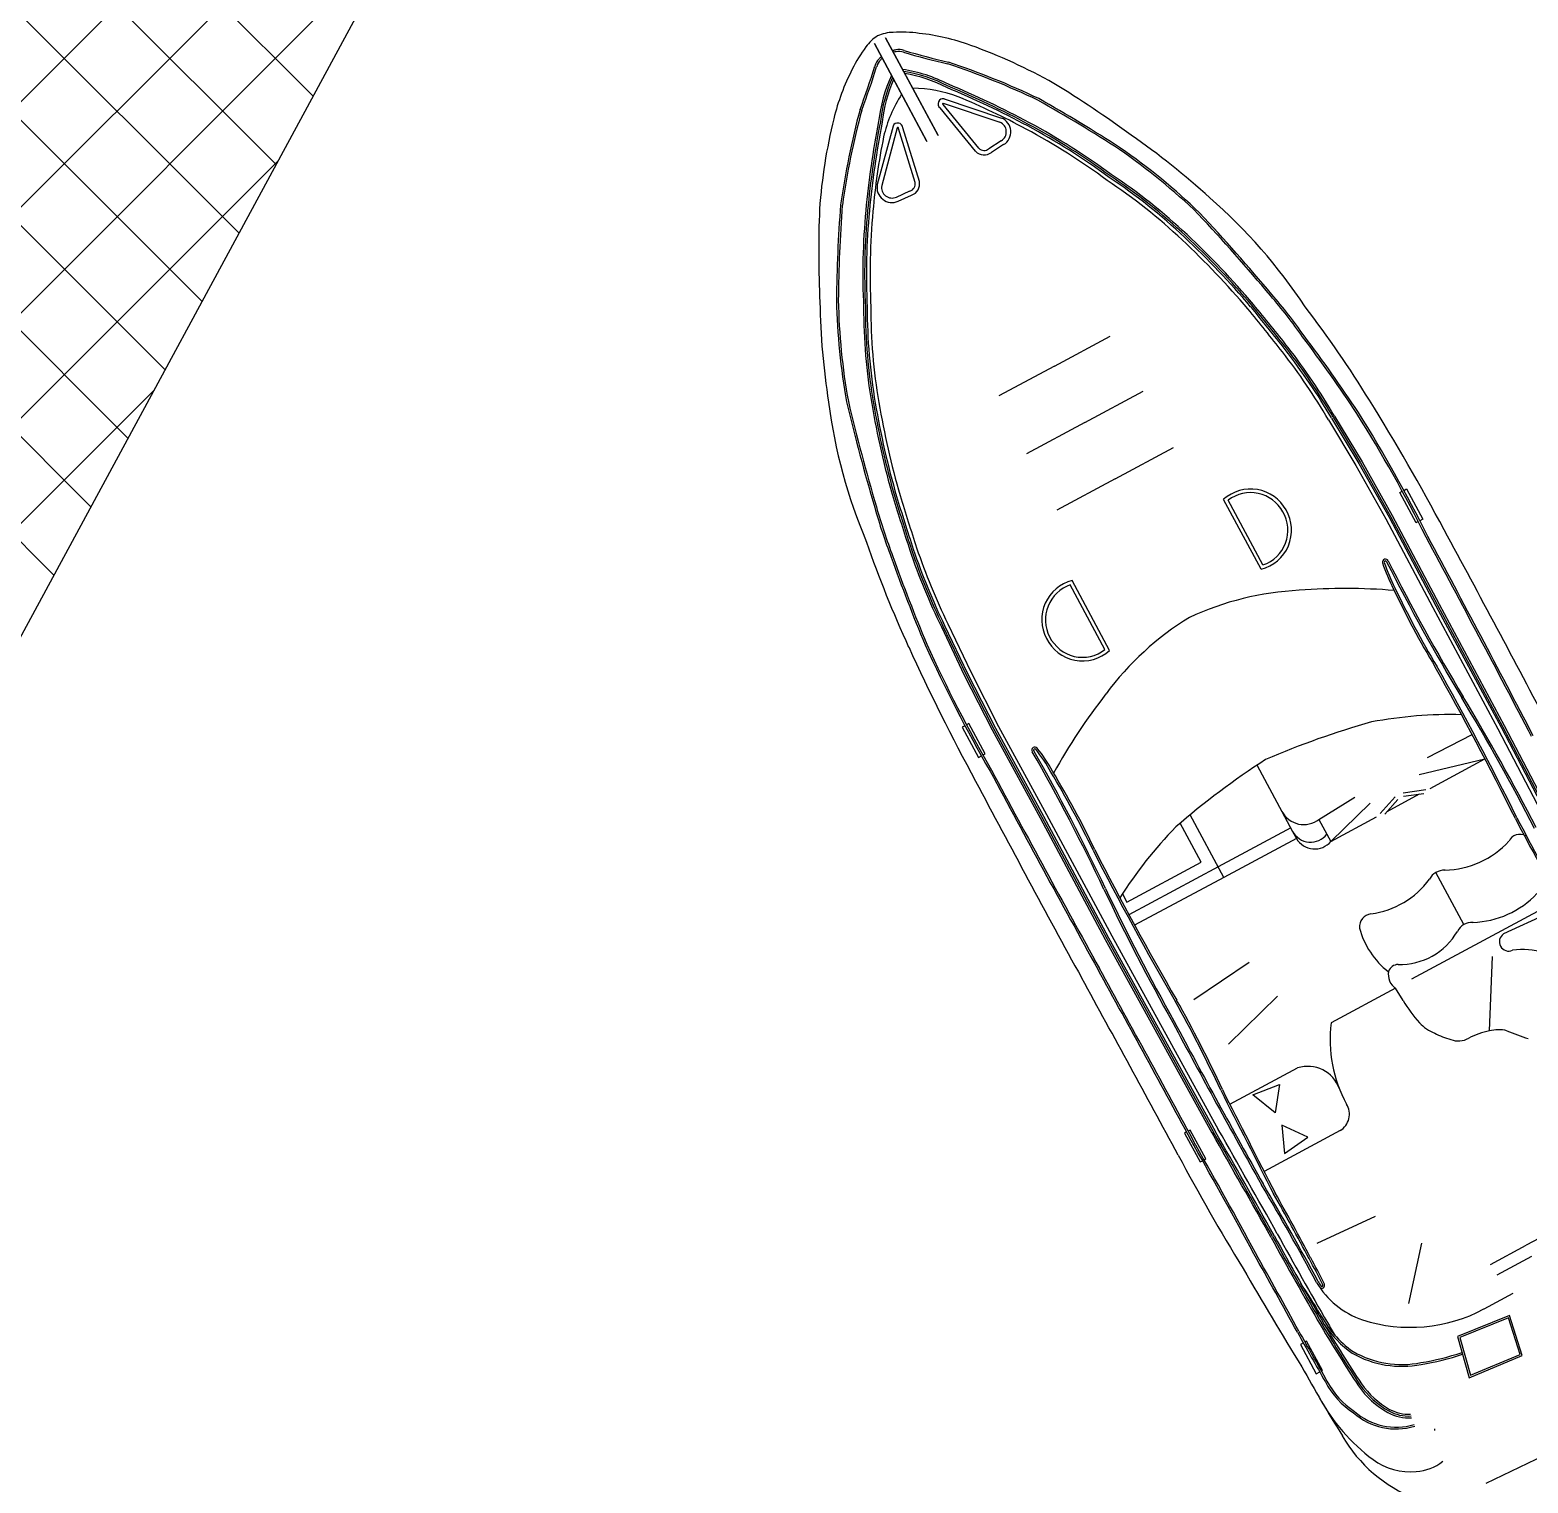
# Model space of a CAD drawing. Header units: metres. Extents: x 267365 to 277461, y 2088854 to 2108025.
# Drawn here: x 270966.5 to 271030.3, y 2092035.9 to 2092097.8 of the extents above; entities that cross this region are included whole.
import ezdxf

# ---------------------------------------------------------------- set-up
doc = ezdxf.new("R2010")
doc.units = ezdxf.units.M
doc.layers.add('HARBOUR', color=1, linetype='Continuous')

msp = doc.modelspace()

# ---------------------------------------------------------------- linework, layer by layer
at = {"color": 30}
for p, q in [((271002.968, 2092097.47), (271005.202, 2092093.304)), ((271005.184, 2092093.336), (271002.968, 2092097.47)), ((271002.968, 2092097.47), (271005.202, 2092093.304)), ((271005.184, 2092093.336), (271002.968, 2092097.47)), ((271004.711, 2092093.082), (271002.494, 2092097.216)), ((271002.494, 2092097.216), (271004.728, 2092093.05)), ((271004.711, 2092093.082), (271002.494, 2092097.216)), ((271002.494, 2092097.216), (271004.728, 2092093.05)), ((271005.454, 2092094.871), (271007.901, 2092094.049)), ((271005.454, 2092094.871), (271007.901, 2092094.049)), ((271006.798, 2092092.63), (271005.285, 2092094.477)), ((271006.798, 2092092.63), (271005.285, 2092094.477)), ((271006.94, 2092092.758), (271005.412, 2092094.626)), ((271006.94, 2092092.758), (271005.412, 2092094.626)), ((271005.414, 2092094.682), (271007.834, 2092093.87)), ((271005.414, 2092094.682), (271007.834, 2092093.87)), ((271003.283, 2092093.706), (271002.613, 2092091.214)), ((271003.283, 2092093.706), (271002.613, 2092091.214)), ((271003.462, 2092093.635), (271002.8, 2092091.171)), ((271003.462, 2092093.635), (271002.8, 2092091.171)), ((271004.22, 2092091.3), (271003.511, 2092093.606)), ((271004.22, 2092091.3), (271003.511, 2092093.606)), ((271004.406, 2092091.347), (271003.704, 2092093.629)), ((271004.406, 2092091.347), (271003.704, 2092093.629)), ((271007.891, 2092093.078), (271007.359, 2092092.741)), ((271007.891, 2092093.078), (271007.359, 2092092.741)), ((271007.993, 2092092.915), (271007.471, 2092092.584)), ((271007.993, 2092092.915), (271007.471, 2092092.584)), ((271003.427, 2092090.684), (271004.003, 2092090.941)), ((271003.427, 2092090.684), (271004.003, 2092090.941)), ((271003.507, 2092090.51), (271004.071, 2092090.762)), ((271003.507, 2092090.51), (271004.071, 2092090.762)), ((271010.161, 2092083.487), (271012.534, 2092084.759)), ((271010.161, 2092083.487), (271012.534, 2092084.759)), ((271010.161, 2092083.487), (271012.534, 2092084.759)), ((271010.161, 2092083.487), (271007.787, 2092082.214)), ((271010.161, 2092083.487), (271007.787, 2092082.214)), ((271010.161, 2092083.487), (271007.787, 2092082.214)), ((271011.449, 2092081.083), (271013.926, 2092082.411)), ((271011.449, 2092081.083), (271013.926, 2092082.411)), ((271011.449, 2092081.083), (271013.926, 2092082.411)), ((271022.017, 2092081.314), (271023.181, 2092079.369)), ((271022.017, 2092081.314), (271023.181, 2092079.369)), ((271022.083, 2092081.353), (271023.248, 2092079.408)), ((271022.083, 2092081.353), (271023.248, 2092079.408)), ((271011.449, 2092081.083), (271008.972, 2092079.755)), ((271011.449, 2092081.083), (271008.972, 2092079.755)), ((271011.449, 2092081.083), (271008.972, 2092079.755)), ((271021.819, 2092081.195), (271022.982, 2092079.254)), ((271021.819, 2092081.195), (271022.982, 2092079.254)), ((271021.951, 2092081.274), (271023.115, 2092079.331)), ((271021.951, 2092081.274), (271023.115, 2092079.331)), ((271012.738, 2092078.68), (271015.222, 2092080.012)), ((271012.738, 2092078.68), (271015.222, 2092080.012)), ((271012.738, 2092078.68), (271015.222, 2092080.012)), ((271023.248, 2092079.408), (271024.535, 2092077.123)), ((271023.248, 2092079.408), (271024.535, 2092077.123)), ((271022.982, 2092079.254), (271024.265, 2092076.976)), ((271022.982, 2092079.254), (271024.265, 2092076.976)), ((271023.115, 2092079.331), (271024.4, 2092077.049)), ((271023.115, 2092079.331), (271024.4, 2092077.049)), ((271023.181, 2092079.369), (271024.467, 2092077.086)), ((271023.181, 2092079.369), (271024.467, 2092077.086)), ((271012.738, 2092078.68), (271010.254, 2092077.348)), ((271012.738, 2092078.68), (271010.254, 2092077.348)), ((271012.738, 2092078.68), (271010.254, 2092077.348)), ((271024.863, 2092078.103), (271024.962, 2092078.155)), ((271024.863, 2092078.103), (271024.962, 2092078.155)), ((271025.029, 2092078.192), (271025.147, 2092078.254)), ((271025.029, 2092078.192), (271025.147, 2092078.254)), ((271025.147, 2092078.254), (271025.838, 2092076.965)), ((271025.147, 2092078.254), (271025.838, 2092076.965)), ((271018.954, 2092074.834), (271017.358, 2092077.81)), ((271018.954, 2092074.834), (271017.358, 2092077.81)), ((271019.031, 2092075.016), (271017.553, 2092077.773)), ((271019.031, 2092075.016), (271017.553, 2092077.773)), ((271025.555, 2092076.813), (271024.863, 2092078.103)), ((271025.555, 2092076.813), (271024.863, 2092078.103)), ((271024.265, 2092076.976), (271026.258, 2092073.201)), ((271024.265, 2092076.976), (271026.258, 2092073.201)), ((271024.4, 2092077.049), (271026.394, 2092073.273)), ((271024.4, 2092077.049), (271026.394, 2092073.273)), ((271024.467, 2092077.086), (271026.462, 2092073.309)), ((271024.467, 2092077.086), (271026.462, 2092073.309)), ((271024.535, 2092077.123), (271026.529, 2092073.345)), ((271024.535, 2092077.123), (271026.529, 2092073.345)), ((271025.644, 2092076.861), (271025.555, 2092076.813)), ((271025.644, 2092076.861), (271025.555, 2092076.813)), ((271025.838, 2092076.965), (271025.711, 2092076.897)), ((271025.838, 2092076.965), (271025.711, 2092076.897)), ((271012.501, 2092071.374), (271010.905, 2092074.35)), ((271012.501, 2092071.374), (271010.905, 2092074.35)), ((271012.307, 2092071.411), (271010.829, 2092074.167)), ((271012.307, 2092071.411), (271010.829, 2092074.167)), ((271026.258, 2092073.201), (271029.03, 2092068.032)), ((271026.258, 2092073.201), (271029.03, 2092068.032)), ((271026.394, 2092073.273), (271029.166, 2092068.104)), ((271026.394, 2092073.273), (271029.166, 2092068.104)), ((271026.462, 2092073.309), (271029.234, 2092068.139)), ((271026.462, 2092073.309), (271029.234, 2092068.139)), ((271026.529, 2092073.345), (271029.301, 2092068.175)), ((271026.529, 2092073.345), (271029.301, 2092068.175)), ((271005.41, 2092072.409), (271006.384, 2092070.363)), ((271005.41, 2092072.409), (271006.384, 2092070.363)), ((271005.479, 2092072.442), (271006.453, 2092070.397)), ((271005.479, 2092072.442), (271006.453, 2092070.397)), ((271005.617, 2092072.508), (271006.591, 2092070.465)), ((271005.617, 2092072.508), (271006.591, 2092070.465)), ((271005.34, 2092072.376), (271006.315, 2092070.329)), ((271005.34, 2092072.376), (271006.315, 2092070.329)), ((271006.315, 2092070.329), (271007.507, 2092067.992)), ((271006.315, 2092070.329), (271007.507, 2092067.992)), ((271006.384, 2092070.363), (271007.575, 2092068.028)), ((271006.384, 2092070.363), (271007.575, 2092068.028)), ((271006.453, 2092070.397), (271007.643, 2092068.064)), ((271006.453, 2092070.397), (271007.643, 2092068.064)), ((271006.591, 2092070.465), (271007.779, 2092068.135)), ((271006.591, 2092070.465), (271007.779, 2092068.135)), ((271006.343, 2092068.172), (271006.226, 2092068.109)), ((271006.343, 2092068.172), (271006.226, 2092068.109)), ((271006.226, 2092068.109), (271006.917, 2092066.82)), ((271006.226, 2092068.109), (271006.917, 2092066.82)), ((271006.509, 2092068.261), (271006.41, 2092068.208)), ((271006.509, 2092068.261), (271006.41, 2092068.208)), ((271007.2, 2092066.972), (271006.509, 2092068.261)), ((271007.2, 2092066.972), (271006.509, 2092068.261)), ((271007.507, 2092067.992), (271009.549, 2092064.241)), ((271007.507, 2092067.992), (271009.549, 2092064.241)), ((271007.575, 2092068.028), (271009.617, 2092064.277)), ((271007.575, 2092068.028), (271009.617, 2092064.277)), ((271007.643, 2092068.064), (271009.684, 2092064.314)), ((271007.643, 2092068.064), (271009.684, 2092064.314)), ((271007.779, 2092068.135), (271009.819, 2092064.387)), ((271007.779, 2092068.135), (271009.819, 2092064.387)), ((271029.03, 2092068.032), (271033.379, 2092059.693)), ((271029.03, 2092068.032), (271033.379, 2092059.693)), ((271029.166, 2092068.104), (271033.515, 2092059.763)), ((271029.166, 2092068.104), (271033.515, 2092059.763)), ((271029.234, 2092068.139), (271033.584, 2092059.798)), ((271029.234, 2092068.139), (271033.584, 2092059.798)), ((271029.301, 2092068.175), (271033.652, 2092059.833)), ((271029.301, 2092068.175), (271033.652, 2092059.833)), ((271026.035, 2092066.81), (271027.935, 2092067.798)), ((271026.035, 2092066.81), (271027.935, 2092067.798)), ((271006.917, 2092066.82), (271007.044, 2092066.888)), ((271006.917, 2092066.82), (271007.044, 2092066.888)), ((271007.111, 2092066.924), (271007.2, 2092066.972)), ((271007.111, 2092066.924), (271007.2, 2092066.972)), ((271025.676, 2092066.088), (271028.483, 2092066.757)), ((271025.676, 2092066.088), (271028.483, 2092066.757)), ((271025.676, 2092066.088), (271028.483, 2092066.757)), ((271026.143, 2092065.503), (271028.483, 2092066.757)), ((271026.143, 2092065.503), (271028.483, 2092066.757)), ((271026.143, 2092065.503), (271028.483, 2092066.757)), ((271018.791, 2092066.474), (271019.84, 2092064.519)), ((271018.791, 2092066.474), (271019.84, 2092064.519)), ((271024.999, 2092065.317), (271025.959, 2092065.457)), ((271024.999, 2092065.317), (271025.959, 2092065.457)), ((271024.999, 2092065.317), (271025.959, 2092065.457)), ((271021.415, 2092064.181), (271022.941, 2092065.122)), ((271021.415, 2092064.181), (271022.941, 2092065.122)), ((271021.92, 2092063.238), (271023.596, 2092064.875)), ((271021.92, 2092063.238), (271023.596, 2092064.875)), ((271021.92, 2092063.238), (271023.596, 2092064.875)), ((271024.659, 2092065.135), (271024.027, 2092064.43)), ((271024.659, 2092065.135), (271024.027, 2092064.43)), ((271024.659, 2092065.135), (271024.027, 2092064.43)), ((271024.774, 2092065.032), (271024.216, 2092064.411)), ((271024.774, 2092065.032), (271024.216, 2092064.411)), ((271024.774, 2092065.032), (271024.216, 2092064.411)), ((271024.317, 2092064.523), (271025.697, 2092065.264)), ((271024.317, 2092064.523), (271025.697, 2092065.264)), ((271024.317, 2092064.523), (271025.697, 2092065.264)), ((271025.021, 2092065.165), (271025.878, 2092065.29)), ((271025.021, 2092065.165), (271025.878, 2092065.29)), ((271025.021, 2092065.165), (271025.878, 2092065.29)), ((271009.549, 2092064.241), (271012.321, 2092059.071)), ((271009.549, 2092064.241), (271012.321, 2092059.071)), ((271009.617, 2092064.277), (271012.389, 2092059.107)), ((271009.617, 2092064.277), (271012.389, 2092059.107)), ((271009.684, 2092064.314), (271012.456, 2092059.144)), ((271009.684, 2092064.314), (271012.456, 2092059.144)), ((271009.819, 2092064.387), (271012.591, 2092059.217)), ((271009.819, 2092064.387), (271012.591, 2092059.217)), ((271017.366, 2092061.706), (271015.934, 2092064.378)), ((271017.366, 2092061.706), (271015.934, 2092064.378)), ((271019.84, 2092064.519), (271020.294, 2092063.671)), ((271019.84, 2092064.519), (271020.294, 2092063.671)), ((271021.415, 2092064.181), (271021.92, 2092063.238)), ((271021.415, 2092064.181), (271021.92, 2092063.238)), ((271021.415, 2092064.181), (271021.92, 2092063.238)), ((271021.92, 2092063.238), (271023.871, 2092064.284)), ((271021.92, 2092063.238), (271023.871, 2092064.284)), ((271021.92, 2092063.238), (271023.871, 2092064.284)), ((271016.397, 2092062.353), (271015.504, 2092064.019)), ((271016.397, 2092062.353), (271015.504, 2092064.019)), ((271020.215, 2092063.819), (271017.123, 2092062.16)), ((271020.215, 2092063.819), (271017.123, 2092062.16)), ((271020.294, 2092063.671), (271020.459, 2092063.365)), ((271020.294, 2092063.671), (271020.459, 2092063.365)), ((271020.459, 2092063.365), (271017.366, 2092061.706)), ((271020.459, 2092063.365), (271017.366, 2092061.706)), ((271013.237, 2092060.659), (271016.397, 2092062.353)), ((271013.237, 2092060.659), (271016.397, 2092062.353)), ((271017.123, 2092062.16), (271013.325, 2092060.124)), ((271017.123, 2092062.16), (271013.325, 2092060.124)), ((271017.123, 2092062.16), (271013.325, 2092060.124)), ((271017.366, 2092061.706), (271013.57, 2092059.671)), ((271017.366, 2092061.706), (271013.57, 2092059.671)), ((271017.366, 2092061.706), (271013.57, 2092059.671)), ((271027.586, 2092059.7), (271026.394, 2092061.923)), ((271027.586, 2092059.7), (271026.394, 2092061.923)), ((271027.586, 2092059.7), (271026.394, 2092061.923)), ((271013.049, 2092061.011), (271013.237, 2092060.659)), ((271013.049, 2092061.011), (271013.237, 2092060.659)), ((271025.364, 2092057.395), (271031.687, 2092060.786)), ((271025.364, 2092057.395), (271031.687, 2092060.786)), ((271025.364, 2092057.395), (271031.687, 2092060.786)), ((271031.132, 2092060.163), (271029.272, 2092059.303)), ((271031.132, 2092060.163), (271029.272, 2092059.303)), ((271012.321, 2092059.071), (271016.862, 2092050.831)), ((271012.321, 2092059.071), (271016.862, 2092050.831)), ((271012.389, 2092059.107), (271016.929, 2092050.868)), ((271012.389, 2092059.107), (271016.929, 2092050.868)), ((271012.456, 2092059.144), (271016.996, 2092050.906)), ((271012.456, 2092059.144), (271016.996, 2092050.906)), ((271012.591, 2092059.217), (271017.13, 2092050.981)), ((271012.591, 2092059.217), (271017.13, 2092050.981)), ((271016.089, 2092056.509), (271018.445, 2092058.098)), ((271016.089, 2092056.509), (271018.445, 2092058.098)), ((271016.089, 2092056.509), (271018.445, 2092058.098)), ((271028.68, 2092055.178), (271028.802, 2092058.344)), ((271028.68, 2092055.178), (271028.802, 2092058.344)), ((271028.68, 2092055.178), (271028.802, 2092058.344)), ((271017.56, 2092054.607), (271019.644, 2092056.652)), ((271017.56, 2092054.607), (271019.644, 2092056.652)), ((271017.56, 2092054.607), (271019.644, 2092056.652)), ((271024.678, 2092056.988), (271021.932, 2092055.515)), ((271024.678, 2092056.988), (271021.932, 2092055.515)), ((271024.998, 2092056.464), (271024.678, 2092056.988)), ((271024.998, 2092056.464), (271024.678, 2092056.988)), ((271017.621, 2092052.052), (271020.501, 2092053.596)), ((271017.621, 2092052.052), (271020.501, 2092053.596)), ((271018.601, 2092052.451), (271019.739, 2092052.886)), ((271018.601, 2092052.451), (271019.739, 2092052.886)), ((271019.739, 2092052.886), (271019.547, 2092051.683)), ((271019.739, 2092052.886), (271019.547, 2092051.683)), ((271019.547, 2092051.683), (271018.601, 2092052.451)), ((271019.547, 2092051.683), (271018.601, 2092052.451)), ((271015.78, 2092050.871), (271015.693, 2092050.824)), ((271015.78, 2092050.871), (271015.693, 2092050.824)), ((271015.693, 2092050.824), (271016.354, 2092049.592)), ((271015.693, 2092050.824), (271016.354, 2092049.592)), ((271015.933, 2092050.953), (271015.848, 2092050.907)), ((271015.933, 2092050.953), (271015.848, 2092050.907)), ((271016.594, 2092049.721), (271015.933, 2092050.953)), ((271016.594, 2092049.721), (271015.933, 2092050.953)), ((271022.319, 2092050.927), (271019.081, 2092049.191)), ((271022.319, 2092050.927), (271019.081, 2092049.191)), ((271019.828, 2092051.16), (271019.944, 2092049.947)), ((271020.937, 2092050.654), (271019.828, 2092051.16)), ((271019.828, 2092051.16), (271019.944, 2092049.947)), ((271020.937, 2092050.654), (271019.828, 2092051.16)), ((271019.944, 2092049.947), (271020.937, 2092050.654)), ((271019.944, 2092049.947), (271020.937, 2092050.654)), ((271016.354, 2092049.592), (271016.458, 2092049.648)), ((271016.354, 2092049.592), (271016.458, 2092049.648)), ((271016.526, 2092049.684), (271016.594, 2092049.721)), ((271016.526, 2092049.684), (271016.594, 2092049.721)), ((271021.34, 2092046.137), (271023.817, 2092047.287)), ((271021.34, 2092046.137), (271023.817, 2092047.287)), ((271021.34, 2092046.137), (271023.817, 2092047.287)), ((271031.372, 2092046.653), (271030.237, 2092046.044)), ((271031.372, 2092046.653), (271030.237, 2092046.044)), ((271031.372, 2092046.653), (271030.237, 2092046.044)), ((271025.248, 2092043.561), (271025.796, 2092046.13)), ((271025.248, 2092043.561), (271025.796, 2092046.13)), ((271025.248, 2092043.561), (271025.796, 2092046.13)), ((271028.717, 2092045.229), (271030.237, 2092046.044)), ((271028.717, 2092045.229), (271030.237, 2092046.044)), ((271028.717, 2092045.229), (271030.237, 2092046.044)), ((271028.996, 2092044.791), (271030.482, 2092045.587)), ((271028.996, 2092044.791), (271030.482, 2092045.587)), ((271028.996, 2092044.791), (271030.482, 2092045.587)), ((271029.667, 2092043.99), (271028.44, 2092043.332)), ((271029.667, 2092043.99), (271028.44, 2092043.332)), ((271029.527, 2092043.061), (271027.316, 2092042.162)), ((271029.527, 2092043.061), (271027.316, 2092042.162)), ((271030.071, 2092041.346), (271029.527, 2092043.061)), ((271030.071, 2092041.346), (271029.527, 2092043.061)), ((271029.479, 2092042.959), (271027.409, 2092042.116)), ((271029.479, 2092042.959), (271027.409, 2092042.116)), ((271029.977, 2092041.39), (271029.479, 2092042.959)), ((271029.977, 2092041.39), (271029.479, 2092042.959)), ((271020.751, 2092041.889), (271020.63, 2092041.824)), ((271020.751, 2092041.889), (271020.63, 2092041.824)), ((271020.63, 2092041.824), (271021.298, 2092040.577)), ((271020.63, 2092041.824), (271021.298, 2092040.577)), ((271020.892, 2092041.964), (271020.819, 2092041.925)), ((271020.892, 2092041.964), (271020.819, 2092041.925)), ((271021.56, 2092040.717), (271020.892, 2092041.964)), ((271021.56, 2092040.717), (271020.892, 2092041.964)), ((271027.316, 2092042.162), (271027.812, 2092040.407)), ((271027.316, 2092042.162), (271027.812, 2092040.407)), ((271027.409, 2092042.116), (271027.862, 2092040.511)), ((271027.409, 2092042.116), (271027.862, 2092040.511)), ((271027.812, 2092040.407), (271030.071, 2092041.346)), ((271027.812, 2092040.407), (271030.071, 2092041.346)), ((271027.862, 2092040.511), (271029.977, 2092041.39)), ((271027.862, 2092040.511), (271029.977, 2092041.39)), ((271021.298, 2092040.577), (271021.446, 2092040.656)), ((271021.298, 2092040.577), (271021.446, 2092040.656)), ((271021.514, 2092040.693), (271021.56, 2092040.717)), ((271021.514, 2092040.693), (271021.56, 2092040.717)), ((271026.335, 2092038.232), (271026.338, 2092038.155)), ((271026.335, 2092038.232), (271026.338, 2092038.155)), ((271026.335, 2092038.232), (271026.338, 2092038.155))]:
    msp.add_line(p, q, dxfattribs=at)
for centre, radius, start, end in [((271003.472, 2092096.145), 1.635, 121.25149, 145.20111), ((271003.472, 2092096.145), 1.635, 121.25149, 145.20111), ((271003.319, 2092096.062), 1.635, 91.19916, 115.14878), ((271003.319, 2092096.062), 1.635, 91.19916, 115.14878), ((271003.608, 2092091.686), 6.02, 82.46022, 93.07856), ((271003.608, 2092091.686), 6.02, 82.46022, 93.07856), ((271003.353, 2092088.221), 9.491, 70.05418, 83.67781), ((271003.353, 2092088.221), 9.491, 70.05418, 83.67781), ((271006.958, 2092093.482), 6.02, 143.32171, 153.94005), ((271006.958, 2092093.482), 6.02, 143.32171, 153.94005), ((271003.632, 2092095.735), 1.258, 132.13932, 138.65591), ((271003.632, 2092095.735), 1.258, 132.13932, 138.65591), ((271003.572, 2092095.702), 1.258, 97.74435, 104.26094), ((271003.572, 2092095.702), 1.258, 97.74435, 104.26094), ((271003.572, 2092095.702), 1.181, 97.63488, 103.33557), ((271003.572, 2092095.702), 1.181, 97.63488, 103.33557), ((271003.533, 2092096.278), 0.683, 70.89215, 101.058), ((271003.533, 2092096.278), 0.683, 70.89215, 101.058), ((271003.533, 2092096.278), 0.606, 70.72669, 101.26345), ((271003.533, 2092096.278), 0.606, 70.72669, 101.26345), ((271012.783, 2092127.592), 32.046, 253.5965, 257.08768), ((271012.783, 2092127.592), 32.046, 253.5965, 257.08768), ((271012.783, 2092127.592), 31.969, 253.59985, 257.09456), ((271012.783, 2092127.592), 31.969, 253.59985, 257.09456), ((270998.917, 2092075.736), 22.74, 60.46061, 70.28005), ((270998.917, 2092075.736), 22.74, 60.46061, 70.28005), ((271009.985, 2092091.777), 9.491, 152.72246, 166.34608), ((271009.985, 2092091.777), 9.491, 152.72246, 166.34608), ((270971.972, 2092105.71), 31.969, 339.30571, 342.80041), ((270971.972, 2092105.71), 31.969, 339.30571, 342.80041), ((270971.972, 2092105.71), 32.046, 339.31259, 342.80377), ((270971.972, 2092105.71), 32.046, 339.31259, 342.80377), ((271003.174, 2092096.085), 0.683, 135.34226, 165.50812), ((271003.174, 2092096.085), 0.683, 135.34226, 165.50812), ((271003.174, 2092096.085), 0.606, 135.13681, 165.67357), ((271003.174, 2092096.085), 0.606, 135.13681, 165.67357), ((271003.632, 2092095.735), 1.181, 133.0647, 138.76539), ((271003.632, 2092095.735), 1.181, 133.0647, 138.76539), ((271002.692, 2092089.746), 6.452, 62.83226, 81.09084), ((271002.692, 2092089.746), 6.452, 62.83226, 81.09084), ((271002.692, 2092089.746), 6.375, 62.80511, 80.56725), ((271002.692, 2092089.746), 6.375, 62.80511, 80.56725), ((270994.493, 2092063.376), 34.808, 64.55044, 71.35354), ((270994.493, 2092063.376), 34.808, 64.55044, 71.35354), ((270994.493, 2092063.376), 34.885, 64.54623, 71.35986), ((270994.493, 2092063.376), 34.885, 64.54623, 71.35986), ((271009.08, 2092093.171), 6.452, 155.30943, 173.56801), ((271009.08, 2092093.171), 6.452, 155.30943, 173.56801), ((271009.08, 2092093.171), 6.375, 155.83302, 173.59516), ((271009.08, 2092093.171), 6.375, 155.83302, 173.59516), ((271009.08, 2092093.171), 6.298, 156.37322, 173.62281), ((271009.08, 2092093.171), 6.298, 156.37322, 173.62281), ((271002.692, 2092089.746), 6.298, 62.77746, 80.02705), ((271002.692, 2092089.746), 6.298, 62.77746, 80.02705), ((270990.35, 2092058.847), 39.547, 61.83144, 67.36061), ((270990.35, 2092058.847), 39.547, 61.83144, 67.36061), ((270990.35, 2092058.847), 39.624, 61.83132, 67.35618), ((270990.35, 2092058.847), 39.624, 61.83132, 67.35618), ((270990.35, 2092058.847), 39.701, 61.83125, 67.35179), ((270990.35, 2092058.847), 39.701, 61.83125, 67.35179), ((270986.738, 2092056.981), 45.082, 53.70352, 58.74505), ((270986.738, 2092056.981), 45.082, 53.70352, 58.74505), ((271008.126, 2092092.097), 5.367, 146.49881, 167.60083), ((271008.126, 2092092.097), 5.367, 146.49881, 167.60083), ((271004.115, 2092089.947), 5.367, 68.79943, 89.90146), ((271004.115, 2092089.947), 5.367, 68.79943, 89.90146), ((271005.418, 2092094.653), 0.22, 80.39723, 233.14367), ((271005.418, 2092094.653), 0.22, 80.39723, 233.14367), ((270995.582, 2092069.21), 27.79, 61.2533, 67.85857), ((270995.582, 2092069.21), 27.79, 61.2533, 67.85857), ((270979.761, 2092041.834), 60.726, 56.89969, 60.73003), ((270979.761, 2092041.834), 60.726, 56.89969, 60.73003), ((270979.761, 2092041.834), 60.802, 56.8987, 60.73244), ((270979.761, 2092041.834), 60.802, 56.8987, 60.73244), ((271035.582, 2092085.407), 34.885, 165.04041, 171.85404), ((271035.582, 2092085.407), 34.885, 165.04041, 171.85404), ((271035.582, 2092085.407), 34.808, 165.04673, 171.84983), ((271035.582, 2092085.407), 34.808, 165.04673, 171.84983), ((271005.418, 2092094.653), 0.0285, 96.51397, 258.45497), ((271005.418, 2092094.653), 0.0285, 96.51397, 258.45497), ((271022.838, 2092088.562), 22.74, 166.12022, 175.93966), ((271022.838, 2092088.562), 22.74, 166.12022, 175.93966), ((271041.646, 2092086.352), 39.701, 169.04848, 174.56902), ((271041.646, 2092086.352), 39.701, 169.04848, 174.56902), ((271041.646, 2092086.352), 39.624, 169.04409, 174.56895), ((271041.646, 2092086.352), 39.624, 169.04409, 174.56895), ((271041.646, 2092086.352), 39.547, 169.03966, 174.56882), ((271041.646, 2092086.352), 39.547, 169.03966, 174.56882), ((271003.484, 2092093.617), 0.22, 3.2566, 156.00304), ((271003.484, 2092093.617), 0.22, 3.2566, 156.00304), ((271003.484, 2092093.617), 0.0285, 337.9453, 139.8863), ((271003.484, 2092093.617), 0.0285, 337.9453, 139.8863), ((271007.661, 2092093.459), 0.445, 301.10893, 67.22987), ((271007.661, 2092093.459), 0.445, 301.10893, 67.22987), ((271007.661, 2092093.459), 0.637, 301.31231, 67.92165), ((271007.661, 2092093.459), 0.637, 301.31231, 67.92165), ((270995.292, 2092068.171), 28.842, 53.6288, 61.7411), ((270995.292, 2092068.171), 28.842, 53.6288, 61.7411), ((270995.292, 2092068.171), 28.995, 53.63641, 61.74139), ((270995.292, 2092068.171), 28.995, 53.63641, 61.74139), ((270995.292, 2092068.171), 29.072, 53.64018, 61.74146), ((270995.292, 2092068.171), 29.072, 53.64018, 61.74146), ((270995.292, 2092068.171), 29.149, 53.64393, 61.74161), ((270995.292, 2092068.171), 29.149, 53.64393, 61.74161), ((271030.12, 2092087.729), 27.79, 168.5417, 175.14697), ((271030.12, 2092087.729), 27.79, 168.5417, 175.14697), ((270995.516, 2092067.418), 31.486, 47.55716, 55.33459), ((270995.516, 2092067.418), 31.486, 47.55716, 55.33459), ((271007.159, 2092092.983), 0.505, 224.33464, 308.00621), ((271007.159, 2092092.983), 0.505, 224.33464, 308.00621), ((271007.159, 2092092.983), 0.314, 225.69217, 309.53329), ((271007.159, 2092092.983), 0.314, 225.69217, 309.53329), ((270997.578, 2092070.515), 26.979, 46.11668, 55.33352), ((270997.578, 2092070.515), 26.979, 46.11668, 55.33352), ((270997.578, 2092070.515), 27.056, 46.11234, 55.33574), ((270997.578, 2092070.515), 27.056, 46.11234, 55.33574), ((270999.271, 2092071.563), 23.934, 46.66454, 56.49426), ((270999.271, 2092071.563), 23.934, 46.66454, 56.49426), ((270999.271, 2092071.563), 24.011, 46.66479, 56.48969), ((270999.271, 2092071.563), 24.011, 46.66479, 56.48969), ((270999.271, 2092071.563), 24.087, 46.66502, 56.48515), ((270999.271, 2092071.563), 24.087, 46.66502, 56.48515), ((271003.237, 2092091.087), 0.637, 168.47862, 295.08796), ((271003.237, 2092091.087), 0.637, 168.47862, 295.08796), ((271003.237, 2092091.087), 0.445, 169.1704, 295.29134), ((271003.237, 2092091.087), 0.445, 169.1704, 295.29134), ((271003.912, 2092091.241), 0.314, 286.86697, 10.7081), ((271003.912, 2092091.241), 0.314, 286.86697, 10.7081), ((271003.912, 2092091.241), 0.505, 288.39405, 12.06563), ((271003.912, 2092091.241), 0.505, 288.39405, 12.06563), ((270999.271, 2092071.563), 23.78, 46.66404, 56.50348), ((270999.271, 2092071.563), 23.78, 46.66404, 56.50348), ((271061.677, 2092085.757), 60.802, 175.66783, 179.50157), ((271061.677, 2092085.757), 60.802, 175.66783, 179.50157), ((271061.677, 2092085.757), 60.726, 175.67024, 179.50058), ((271061.677, 2092085.757), 60.726, 175.67024, 179.50058), ((271001.776, 2092073.431), 22.831, 33.42054, 48.9677), ((271001.776, 2092073.431), 22.831, 33.42054, 48.9677), ((271045.2, 2092088.328), 45.082, 177.65521, 182.69675), ((271045.2, 2092088.328), 45.082, 177.65521, 182.69675), ((271031.146, 2092087.396), 29.149, 174.65866, 182.75634), ((271031.146, 2092087.396), 29.149, 174.65866, 182.75634), ((271031.146, 2092087.396), 29.072, 174.65881, 182.76009), ((271031.146, 2092087.396), 29.072, 174.65881, 182.76009), ((271031.146, 2092087.396), 28.995, 174.65887, 182.76386), ((271031.146, 2092087.396), 28.995, 174.65887, 182.76386), ((271031.146, 2092087.396), 28.842, 174.65916, 182.77147), ((271031.146, 2092087.396), 28.842, 174.65916, 182.77147), ((270955.041, 2092032.729), 83.819, 39.89132, 43.06285), ((270955.041, 2092032.729), 83.819, 39.89132, 43.06285), ((270955.041, 2092032.729), 83.895, 39.89177, 43.06425), ((270955.041, 2092032.729), 83.895, 39.89177, 43.06425), ((270991.129, 2092062.791), 35.902, 40.30605, 46.82064), ((270991.129, 2092062.791), 35.902, 40.30605, 46.82064), ((270991.129, 2092062.791), 35.979, 40.30511, 46.82047), ((270991.129, 2092062.791), 35.979, 40.30511, 46.82047), ((270991.129, 2092062.791), 36.055, 40.30418, 46.82029), ((270991.129, 2092062.791), 36.055, 40.30418, 46.82029), ((270991.129, 2092062.791), 35.748, 40.30792, 46.82097), ((270991.129, 2092062.791), 35.748, 40.30792, 46.82097), ((271002.821, 2092072.171), 21.866, 35.05563, 40.88966), ((271002.821, 2092072.171), 21.866, 35.05563, 40.88966), ((271002.821, 2092072.171), 21.943, 35.05906, 40.88791), ((271002.821, 2092072.171), 21.943, 35.05906, 40.88791), ((271031.649, 2092086.793), 31.486, 181.06567, 188.84311), ((271031.649, 2092086.793), 31.486, 181.06567, 188.84311), ((271027.928, 2092086.789), 27.056, 181.06453, 190.28792), ((271027.928, 2092086.789), 27.056, 181.06453, 190.28792), ((271027.928, 2092086.789), 26.979, 181.06675, 190.28359), ((271027.928, 2092086.789), 26.979, 181.06675, 190.28359), ((271026.118, 2092085.958), 24.087, 179.91512, 189.73525), ((271026.118, 2092085.958), 24.087, 179.91512, 189.73525), ((271026.118, 2092085.958), 24.011, 179.91058, 189.73547), ((271026.118, 2092085.958), 24.011, 179.91058, 189.73547), ((271026.118, 2092085.958), 23.934, 179.90601, 189.73573), ((271026.118, 2092085.958), 23.934, 179.90601, 189.73573), ((271026.118, 2092085.958), 23.78, 179.89679, 189.73623), ((271026.118, 2092085.958), 23.78, 179.89679, 189.73623), ((270926.414, 2092010.285), 119.079, 38.3027, 39.43024), ((270926.414, 2092010.285), 119.079, 38.3027, 39.43024), ((270926.414, 2092010.285), 119.233, 38.30231, 39.4308), ((270926.414, 2092010.285), 119.233, 38.30231, 39.4308), ((270926.414, 2092010.285), 119.309, 38.30211, 39.43108), ((270926.414, 2092010.285), 119.309, 38.30211, 39.43108), ((270926.414, 2092010.285), 119.386, 38.30191, 39.43136), ((270926.414, 2092010.285), 119.386, 38.30191, 39.43136), ((270981.82, 2092056.229), 49.078, 31.72907, 37.35344), ((270981.82, 2092056.229), 49.078, 31.72907, 37.35344), ((270967.648, 2092044.714), 66.468, 33.56916, 37.01545), ((270967.648, 2092044.714), 66.468, 33.56916, 37.01545), ((270967.648, 2092044.714), 66.545, 33.56828, 37.01432), ((270967.648, 2092044.714), 66.545, 33.56828, 37.01432), ((270997.948, 2092067.165), 27.689, 30.44972, 37.68512), ((270997.948, 2092067.165), 27.689, 30.44972, 37.68512), ((270997.948, 2092067.165), 27.843, 30.44972, 37.68682), ((270997.948, 2092067.165), 27.843, 30.44972, 37.68682), ((270997.948, 2092067.165), 27.919, 30.44972, 37.68767), ((270997.948, 2092067.165), 27.919, 30.44972, 37.68767), ((270997.948, 2092067.165), 27.996, 30.44972, 37.68851), ((270997.948, 2092067.165), 27.996, 30.44972, 37.68851), ((271023.176, 2092084.906), 22.831, 187.43257, 202.97972), ((271023.176, 2092084.906), 22.831, 187.43257, 202.97972), ((271082.941, 2092101.308), 83.895, 193.33602, 196.50849), ((271082.941, 2092101.308), 83.895, 193.33602, 196.50849), ((271082.941, 2092101.308), 83.819, 193.33742, 196.50895), ((271082.941, 2092101.308), 83.819, 193.33742, 196.50895), ((270943.771, 2092032.465), 93.938, 27.96001, 31.85219), ((270943.771, 2092032.465), 93.938, 27.96001, 31.85219), ((271037.93, 2092087.886), 36.055, 189.57997, 196.09609), ((271037.93, 2092087.886), 36.055, 189.57997, 196.09609), ((271037.93, 2092087.886), 35.979, 189.57979, 196.09516), ((271037.93, 2092087.886), 35.979, 189.57979, 196.09516), ((271037.93, 2092087.886), 35.902, 189.57963, 196.09422), ((271037.93, 2092087.886), 35.902, 189.57963, 196.09422), ((271037.93, 2092087.886), 35.748, 189.57929, 196.09234), ((271037.93, 2092087.886), 35.748, 189.57929, 196.09234), ((270971.019, 2092048.918), 61.357, 26.39387, 32.0383), ((270971.019, 2092048.918), 61.357, 26.39387, 32.0383), ((270971.019, 2092048.918), 61.433, 26.39504, 32.03925), ((270971.019, 2092048.918), 61.433, 26.39504, 32.03925), ((271018.506, 2092076.531), 1.719, 28.75079, 131.88466), ((271018.506, 2092076.531), 1.719, 28.75079, 131.88466), ((271023.647, 2092083.337), 21.866, 195.5106, 201.34464), ((271023.647, 2092083.337), 21.866, 195.5106, 201.34464), ((271117.477, 2092112.733), 119.386, 196.9689, 198.09835), ((271117.477, 2092112.733), 119.386, 196.9689, 198.09835), ((271117.477, 2092112.733), 119.309, 196.96918, 198.09816), ((271117.477, 2092112.733), 119.309, 196.96918, 198.09816), ((271117.477, 2092112.733), 119.233, 196.96946, 198.09796), ((271117.477, 2092112.733), 119.233, 196.96946, 198.09796), ((271117.477, 2092112.733), 119.079, 196.97003, 198.09756), ((271117.477, 2092112.733), 119.079, 196.97003, 198.09756), ((271018.506, 2092076.531), 1.565, 28.66899, 127.50651), ((271018.506, 2092076.531), 1.565, 28.66899, 127.50651), ((271023.647, 2092083.337), 21.943, 195.51236, 201.34121), ((271023.647, 2092083.337), 21.943, 195.51236, 201.34121), ((271018.538, 2092076.492), 1.71, 284.09674, 30.40092), ((271018.538, 2092076.492), 1.71, 284.09674, 30.40092), ((271018.538, 2092076.492), 1.556, 288.46557, 30.48142), ((271018.538, 2092076.492), 1.556, 288.46557, 30.48142), ((270398.191, 2091738.835), 712.768, 27.480545, 28.252432), ((270398.191, 2091738.835), 712.768, 27.480545, 28.252432), ((270400.162, 2091736.712), 712.788, 27.705083, 28.471036), ((270400.162, 2091736.712), 712.788, 27.705083, 28.471036), ((271048.547, 2092092.008), 49.078, 199.04683, 204.67119), ((271048.547, 2092092.008), 49.078, 199.04683, 204.67119), ((271030.514, 2092084.627), 27.996, 198.71176, 205.95055), ((271030.514, 2092084.627), 27.996, 198.71176, 205.95055), ((271030.514, 2092084.627), 27.919, 198.7126, 205.95055), ((271030.514, 2092084.627), 27.919, 198.7126, 205.95055), ((271030.514, 2092084.627), 27.843, 198.71345, 205.95055), ((271030.514, 2092084.627), 27.843, 198.71345, 205.95055), ((271030.514, 2092084.627), 27.689, 198.71515, 205.95055), ((271030.514, 2092084.627), 27.689, 198.71515, 205.95055), ((270398.191, 2091738.835), 712.692, 27.480541, 28.252532), ((270398.191, 2091738.835), 712.692, 27.480541, 28.252532), ((271065.981, 2092097.44), 66.545, 199.38594, 202.83199), ((271065.981, 2092097.44), 66.545, 199.38594, 202.83199), ((271065.981, 2092097.44), 66.468, 199.38482, 202.83111), ((271065.981, 2092097.44), 66.468, 199.38482, 202.83111), ((271024.247, 2092075.136), 0.13, 24.10566, 195.28876), ((271024.247, 2092075.136), 0.13, 24.10566, 195.28876), ((271030.942, 2092077.325), 7.174, 198.05442, 207.49194), ((271030.942, 2092077.325), 7.174, 198.05442, 207.49194), ((271024.247, 2092075.136), 0.0531, 24.10566, 193.7253), ((271024.247, 2092075.136), 0.0531, 24.10566, 193.7253), ((271030.942, 2092077.325), 7.097, 198.07263, 207.50379), ((271030.942, 2092077.325), 7.097, 198.07263, 207.50379), ((271024.365, 2092075.189), 0.0767, 204.10567, 206.72515), ((271024.365, 2092075.189), 0.0767, 204.10567, 206.72515), ((271102.413, 2092114.486), 87.459, 206.72515, 211.06105), ((271102.413, 2092114.486), 87.459, 206.72515, 211.06105), ((271102.413, 2092114.486), 87.382, 206.72515, 211.06108), ((271102.413, 2092114.486), 87.382, 206.72515, 211.06108), ((271011.336, 2092072.687), 1.719, 104.51561, 207.64947), ((271011.336, 2092072.687), 1.719, 104.51561, 207.64947), ((271011.336, 2092072.687), 1.565, 108.89375, 207.73127), ((271011.336, 2092072.687), 1.565, 108.89375, 207.73127), ((271021.21, 2092061.342), 12.611, 92.87228, 114.8981), ((271021.21, 2092061.342), 12.611, 92.87228, 114.8981), ((271022.541, 2092049.054), 24.96, 85.22375, 94.50934), ((271022.541, 2092049.054), 24.96, 85.22375, 94.50934), ((271059.624, 2092090.577), 38.763, 205.29643, 210.90147), ((271059.624, 2092090.577), 38.763, 205.29643, 210.90147), ((271059.624, 2092090.577), 38.686, 205.29425, 210.90301), ((271059.624, 2092090.577), 38.686, 205.29425, 210.90301), ((271022.491, 2092062.028), 12.611, 121.50217, 143.52799), ((271022.491, 2092062.028), 12.611, 121.50217, 143.52799), ((271011.35, 2092072.639), 1.71, 205.99934, 312.30352), ((271011.35, 2092072.639), 1.71, 205.99934, 312.30352), ((271011.35, 2092072.639), 1.556, 205.91885, 307.9347), ((271011.35, 2092072.639), 1.556, 205.91885, 307.9347), ((271089.397, 2092110.55), 93.938, 204.54808, 208.44026), ((271089.397, 2092110.55), 93.938, 204.54808, 208.44026), ((271060.614, 2092096.959), 61.433, 204.36101, 210.00523), ((271060.614, 2092096.959), 61.433, 204.36101, 210.00523), ((271060.614, 2092096.959), 61.357, 204.36197, 210.00639), ((271060.614, 2092096.959), 61.357, 204.36197, 210.00639), ((270902.856, 2092001.249), 141.681, 26.38593, 29.33944), ((270902.856, 2092001.249), 141.681, 26.38593, 29.33944), ((270902.856, 2092001.249), 141.758, 26.38612, 29.33986), ((270902.856, 2092001.249), 141.758, 26.38612, 29.33986), ((271031.989, 2092054.12), 24.96, 141.89092, 151.17651), ((271031.989, 2092054.12), 24.96, 141.89092, 151.17651), ((270945.29, 2092019.985), 95.893, 27.18578, 30.99154), ((270945.29, 2092019.985), 95.893, 27.18578, 30.99154), ((270945.29, 2092019.985), 95.97, 27.18625, 30.99157), ((270945.29, 2092019.985), 95.97, 27.18625, 30.99157), ((271027.057, 2092050.092), 18.553, 88.68502, 100.56425), ((271027.057, 2092050.092), 18.553, 88.68502, 100.56425), ((271033.263, 2092034.095), 35.557, 105.67593, 113.39361), ((271033.263, 2092034.095), 35.557, 105.67593, 113.39361), ((271009.321, 2092067.133), 0.13, 41.1115, 212.2946), ((271009.321, 2092067.133), 0.13, 41.1115, 212.2946), ((270933.289, 2092023.802), 87.382, 25.33918, 29.67512), ((270933.289, 2092023.802), 87.382, 25.33918, 29.67512), ((271009.321, 2092067.133), 0.0531, 42.67496, 212.2946), ((271009.321, 2092067.133), 0.0531, 42.67496, 212.2946), ((271009.211, 2092067.064), 0.0767, 29.67512, 32.2946), ((271009.211, 2092067.064), 0.0767, 29.67512, 32.2946), ((270933.289, 2092023.802), 87.459, 25.33921, 29.67512), ((270933.289, 2092023.802), 87.459, 25.33921, 29.67512), ((271003.792, 2092062.768), 7.097, 28.89647, 38.32763), ((271003.792, 2092062.768), 7.097, 28.89647, 38.32763), ((271003.792, 2092062.768), 7.174, 28.90833, 38.34585), ((271003.792, 2092062.768), 7.174, 28.90833, 38.34585), ((271038.515, 2092036.911), 35.557, 123.00666, 130.72434), ((271038.515, 2092036.911), 35.557, 123.00666, 130.72434), ((271635.885, 2092402.485), 712.768, 208.147835, 208.919721), ((271635.885, 2092402.485), 712.768, 208.147835, 208.919721), ((271635.885, 2092402.485), 712.692, 208.147735, 208.919725), ((271635.885, 2092402.485), 712.692, 208.147735, 208.919725), ((270976.882, 2092046.211), 38.686, 25.49725, 31.10602), ((270976.882, 2092046.211), 38.686, 25.49725, 31.10602), ((270976.882, 2092046.211), 38.763, 25.4988, 31.10384), ((270976.882, 2092046.211), 38.763, 25.4988, 31.10384), ((271636.563, 2092399.669), 712.788, 207.92923, 208.695184), ((271636.563, 2092399.669), 712.788, 207.92923, 208.695184), ((271020.771, 2092065.018), 1.057, 208.20013, 307.56246), ((271020.771, 2092065.018), 1.057, 208.20013, 307.56246), ((271078.935, 2092089.359), 55.216, 207.09055, 211.52666), ((271078.935, 2092089.359), 55.216, 207.09055, 211.52666), ((271078.935, 2092089.359), 55.139, 207.09104, 211.52799), ((271078.935, 2092089.359), 55.139, 207.09104, 211.52799), ((271028.625, 2092050.933), 18.553, 135.83602, 147.71524), ((271028.625, 2092050.933), 18.553, 135.83602, 147.71524), ((271021.06, 2092064.081), 0.868, 208.20013, 322.69188), ((271021.06, 2092064.081), 0.868, 208.20013, 322.69188), ((271029.961, 2092063.048), 0.497, 59.02852, 156.22136), ((271029.961, 2092063.048), 0.497, 59.02852, 156.22136), ((271138.04, 2092127.354), 141.758, 207.06041, 210.01414), ((271138.04, 2092127.354), 141.758, 207.06041, 210.01414), ((271138.04, 2092127.354), 141.681, 207.06083, 210.01433), ((271138.04, 2092127.354), 141.681, 207.06083, 210.01433), ((271021.234, 2092063.82), 0.899, 210.40066, 319.72742), ((271021.234, 2092063.82), 0.899, 210.40066, 319.72742), ((271026.659, 2092065.926), 3.908, 271.78736, 316.75352), ((271026.659, 2092065.926), 3.908, 271.78736, 316.75352), ((271023.142, 2092063.807), 3.683, 277.61925, 323.88501), ((271023.142, 2092063.807), 3.683, 277.61925, 323.88501), ((271026.757, 2092061.297), 0.723, 88.06812, 152.03087), ((271026.757, 2092061.297), 0.723, 88.06812, 152.03087), ((271098.951, 2092102.378), 95.97, 205.4087, 209.21402), ((271098.951, 2092102.378), 95.97, 205.4087, 209.21402), ((271098.951, 2092102.378), 95.893, 205.40872, 209.21448), ((271098.951, 2092102.378), 95.893, 205.40872, 209.21448), ((271027.851, 2092063.703), 3.908, 271.78736, 316.75352), ((271027.851, 2092063.703), 3.908, 271.78736, 316.75352), ((271023.694, 2092059.604), 0.556, 96.53909, 185.23429), ((271023.694, 2092059.604), 0.556, 96.53909, 185.23429), ((271027.949, 2092059.074), 0.723, 88.06812, 152.03087), ((271027.949, 2092059.074), 0.723, 88.06812, 152.03087), ((271026.512, 2092060.455), 3.491, 194.97156, 232.22788), ((271026.512, 2092060.455), 3.491, 194.97156, 232.22788), ((271024.855, 2092060.843), 2.841, 268.59012, 329.77062), ((271024.855, 2092060.843), 2.841, 268.59012, 329.77062), ((271029.494, 2092058.972), 0.399, 123.78801, 293.9591), ((271029.494, 2092058.972), 0.399, 123.78801, 293.9591), ((271030.101, 2092055.389), 3.249, 50.50128, 97.87542), ((271030.101, 2092055.389), 3.249, 50.50128, 97.87542), ((270165.889, 2091591.872), 965.916, 28.332108, 28.840316), ((270165.889, 2091591.872), 965.916, 28.332108, 28.840316), ((270165.889, 2091591.872), 965.993, 28.332163, 28.840319), ((270165.889, 2091591.872), 965.993, 28.332163, 28.840319), ((271025.095, 2092057.586), 0.73, 170.18267, 235.13946), ((271025.095, 2092057.586), 0.73, 170.18267, 235.13946), ((271024.803, 2092057.547), 0.457, 92.20281, 158.97181), ((271024.803, 2092057.547), 0.457, 92.20281, 158.97181), ((270173.865, 2091596.183), 956.068, 28.33015, 28.844584), ((270173.865, 2091596.183), 956.068, 28.33015, 28.844584), ((270967.21, 2092029.453), 55.139, 24.87228, 29.30923), ((270967.21, 2092029.453), 55.139, 24.87228, 29.30923), ((270967.21, 2092029.453), 55.216, 24.8736, 29.30972), ((270967.21, 2092029.453), 55.216, 24.8736, 29.30972), ((271030.471, 2092059.734), 6.375, 210.86133, 221.39457), ((271030.471, 2092059.734), 6.375, 210.86133, 221.39457), ((271339.666, 2092228.489), 367.693, 208.05833, 209.28592), ((271339.666, 2092228.489), 367.693, 208.05833, 209.28592), ((271339.666, 2092228.489), 367.616, 208.05821, 209.28579), ((271339.666, 2092228.489), 367.616, 208.05821, 209.28579), ((271027.581, 2092054.799), 5.694, 172.77374, 208.75985), ((271027.581, 2092054.799), 5.694, 172.77374, 208.75985), ((271027.114, 2092056.913), 1.994, 224.37188, 247.20752), ((271027.114, 2092056.913), 1.994, 224.37188, 247.20752), ((271029.492, 2092051.462), 3.804, 102.44102, 116.55282), ((271029.492, 2092051.462), 3.804, 102.44102, 116.55282), ((271029.061, 2092053.542), 1.68, 77.67045, 103.38087), ((271029.061, 2092053.542), 1.68, 77.67045, 103.38087), ((271033.196, 2092063.904), 9.504, 246.59023, 252.36321), ((271033.196, 2092063.904), 9.504, 246.59023, 252.36321), ((271028.054, 2092058.423), 3.761, 242.91508, 254.16088), ((271028.054, 2092058.423), 3.761, 242.91508, 254.16088), ((271027.346, 2092055.652), 0.905, 249.36694, 299.49441), ((271027.346, 2092055.652), 0.905, 249.36694, 299.49441), ((271020.936, 2092052.234), 1.43, 19.30851, 107.7145), ((271020.936, 2092052.234), 1.43, 19.30851, 107.7145), ((271481.94, 2092287.165), 520.529, 206.77852, 207.3232), ((271481.94, 2092287.165), 520.529, 206.77852, 207.3232), ((271481.94, 2092287.165), 520.452, 206.77866, 207.32305), ((271481.94, 2092287.165), 520.452, 206.77866, 207.32305), ((271021.894, 2092051.627), 0.818, 301.22985, 31.9063), ((271021.894, 2092051.627), 0.818, 301.22985, 31.9063), ((270590.577, 2091807.163), 491.012, 29.1563, 29.75252), ((270590.577, 2091807.163), 491.012, 29.1563, 29.75252), ((270590.577, 2091807.163), 491.089, 29.15628, 29.75245), ((270590.577, 2091807.163), 491.089, 29.15628, 29.75245), ((270590.577, 2091807.163), 491.166, 29.15626, 29.75238), ((270590.577, 2091807.163), 491.166, 29.15626, 29.75238), ((270590.577, 2091807.163), 491.319, 29.15622, 29.75224), ((270590.577, 2091807.163), 491.319, 29.15622, 29.75224), ((270838.593, 2091949.037), 204.349, 28.22585, 29.69826), ((270838.593, 2091949.037), 204.349, 28.22585, 29.69826), ((270838.593, 2091949.037), 204.426, 28.22585, 29.698), ((270838.593, 2091949.037), 204.426, 28.22585, 29.698), ((271096.875, 2092093.25), 92.276, 208.03019, 211.48831), ((271096.875, 2092093.25), 92.276, 208.03019, 211.48831), ((270916.47, 2091988.072), 119.049, 28.27563, 30.57373), ((270916.47, 2091988.072), 119.049, 28.27563, 30.57373), ((270916.47, 2091988.072), 119.125, 28.27635, 30.57332), ((270916.47, 2091988.072), 119.125, 28.27635, 30.57332), ((270912.206, 2091987.797), 123.134, 27.93168, 29.39626), ((270912.206, 2091987.797), 123.134, 27.93168, 29.39626), ((270912.206, 2091987.797), 123.21, 27.93204, 29.39562), ((270912.206, 2091987.797), 123.21, 27.93204, 29.39562), ((271234.909, 2092165.399), 246.211, 208.90724, 209.91817), ((271234.909, 2092165.399), 246.211, 208.90724, 209.91817), ((271234.909, 2092165.399), 246.135, 208.9072, 209.91807), ((271234.909, 2092165.399), 246.135, 208.9072, 209.91807), ((271234.909, 2092165.399), 246.058, 208.90716, 209.91797), ((271234.909, 2092165.399), 246.058, 208.90716, 209.91797), ((271234.909, 2092165.399), 245.904, 208.90708, 209.91776), ((271234.909, 2092165.399), 245.904, 208.90708, 209.91776), ((270735.959, 2091886.588), 324.379, 28.69682, 29.37098), ((270735.959, 2091886.588), 324.379, 28.69682, 29.37098), ((270735.959, 2091886.588), 324.456, 28.69687, 29.37098), ((270735.959, 2091886.588), 324.456, 28.69687, 29.37098), ((271135.867, 2092112.577), 135.677, 209.84705, 211.90346), ((271135.867, 2092112.577), 135.677, 209.84705, 211.90346), ((271000.875, 2092034.294), 23.019, 25.93148, 29.06282), ((271000.875, 2092034.294), 23.019, 25.93148, 29.06282), ((271000.875, 2092034.294), 23.096, 25.93148, 29.06094), ((271000.875, 2092034.294), 23.096, 25.93148, 29.06094), ((271000.174, 2092030.557), 24.724, 30.58893, 34.11288), ((271000.174, 2092030.557), 24.724, 30.58893, 34.11288), ((271024.451, 2092046.314), 3.641, 210.49383, 251.03619), ((271024.451, 2092046.314), 3.641, 210.49383, 251.03619), ((271024.451, 2092046.314), 3.564, 210.51758, 214.29596), ((271024.451, 2092046.314), 3.564, 210.51758, 214.29596), ((271021.536, 2092044.34), 0.122, 222.95398, 26.0921), ((271021.536, 2092044.34), 0.122, 222.95398, 26.0921), ((271021.536, 2092044.34), 0.0448, 228.68842, 26.0921), ((271021.536, 2092044.34), 0.0448, 228.68842, 26.0921), ((271021.645, 2092044.393), 0.0767, 205.93145, 206.09207), ((271021.645, 2092044.393), 0.0767, 205.93145, 206.09207), ((271025.38, 2092045.139), 4.403, 207.01735, 235.2883), ((271025.38, 2092045.139), 4.403, 207.01735, 235.2883), ((271025.309, 2092049.218), 6.667, 252.17387, 298.0132), ((271025.309, 2092049.218), 6.667, 252.17387, 298.0132), ((271071.01, 2092071.837), 57.492, 210.56957, 213.55073), ((271071.01, 2092071.837), 57.492, 210.56957, 213.55073), ((271071.01, 2092071.837), 57.415, 210.57, 213.54987), ((271071.01, 2092071.837), 57.415, 210.57, 213.54987), ((271071.01, 2092071.837), 57.339, 210.57044, 213.549), ((271071.01, 2092071.837), 57.339, 210.57044, 213.549), ((271025.38, 2092045.139), 4.479, 213.73182, 235.32808), ((271025.38, 2092045.139), 4.479, 213.73182, 235.32808), ((271071.01, 2092071.837), 57.185, 210.57131, 211.22837), ((271071.01, 2092071.837), 57.185, 210.57131, 211.22837), ((271284.1, 2092189.527), 301.91, 209.17628, 209.63772), ((271284.1, 2092189.527), 301.91, 209.17628, 209.63772), ((271284.1, 2092189.527), 301.833, 209.17635, 209.63801), ((271284.1, 2092189.527), 301.833, 209.17635, 209.63801), ((271024.933, 2092045.078), 4.188, 239.88393, 281.45741), ((271024.933, 2092045.078), 4.188, 239.88393, 281.45741), ((271024.933, 2092045.078), 4.111, 239.92642, 281.48111), ((271024.933, 2092045.078), 4.111, 239.92642, 281.48111), ((271024.134, 2092051.382), 10.459, 278.89486, 288.81996), ((271024.134, 2092051.382), 10.459, 278.89486, 288.81996), ((271024.134, 2092051.382), 10.536, 278.90428, 288.7977), ((271024.134, 2092051.382), 10.536, 278.90428, 288.7977), ((271074.508, 2092070.445), 61.411, 208.78668, 211.96849), ((271074.508, 2092070.445), 61.411, 208.78668, 211.96849), ((271024.776, 2092041.826), 3.476, 207.35997, 237.08732), ((271024.776, 2092041.826), 3.476, 207.35997, 237.08732), ((271024.776, 2092041.826), 3.399, 207.33429, 237.18557), ((271024.776, 2092041.826), 3.399, 207.33429, 237.18557), ((271026.199, 2092042.222), 3.78, 214.83635, 240.71431), ((271026.199, 2092042.222), 3.78, 214.83635, 240.71431), ((271026.199, 2092042.222), 3.703, 214.84966, 240.71431), ((271026.199, 2092042.222), 3.703, 214.84966, 240.71431), ((271026.199, 2092042.222), 3.627, 214.86351, 240.71432), ((271026.199, 2092042.222), 3.627, 214.86351, 240.71432), ((271028.629, 2092043.514), 8.219, 208.76929, 233.33036), ((271028.629, 2092043.514), 8.219, 208.76929, 233.33036), ((271024.695, 2092040.945), 2.723, 228.41605, 286.98031), ((271024.695, 2092040.945), 2.723, 228.41605, 286.98031), ((271024.695, 2092040.945), 2.647, 228.2903, 286.98031), ((271024.695, 2092040.945), 2.647, 228.2903, 286.98031), ((271025.231, 2092040.501), 1.805, 240.78323, 274.01029), ((271025.231, 2092040.501), 1.805, 240.78323, 274.01029), ((271025.225, 2092040.486), 1.713, 240.71431, 273.67559), ((271025.225, 2092040.486), 1.713, 240.71431, 273.67559), ((271025.225, 2092040.486), 1.636, 240.71431, 273.14507), ((271025.225, 2092040.486), 1.636, 240.71431, 273.14507), ((270990.498, 2092118.091), 90.548, 294.83996, 298.81808), ((270990.498, 2092118.091), 90.548, 294.83996, 298.81808), ((271027.703, 2092040.968), 6.103, 209.84048, 249.07798), ((271027.703, 2092040.968), 6.103, 209.84048, 249.07798), ((271025.285, 2092039.017), 2.616, 233.23804, 275.97879), ((271025.285, 2092039.017), 2.616, 233.23804, 275.97879), ((271025.478, 2092038.299), 1.884, 272.42926, 309.77143), ((271025.478, 2092038.299), 1.884, 272.42926, 309.77143)]:
    msp.add_arc(centre, radius, start, end, dxfattribs=at)
at = {"layer": 'HARBOUR'}
msp.add_line((271103.308, 2092325.443), (270935.405, 2092015.159), dxfattribs=at)
msp.add_line((271103.308, 2092325.443), (270935.405, 2092015.159), dxfattribs=at)
at = {"layer": 'HARBOUR', "linetype": 'Continuous'}
for p, q in [((270978.598, 2092094.978), (270946.718, 2092126.857)), ((270978.598, 2092094.978), (270946.718, 2092126.857)), ((270977.021, 2092092.065), (270945.112, 2092123.974)), ((270977.021, 2092092.065), (270945.112, 2092123.974)), ((270903.225, 2092031.815), (270992.995, 2092121.584)), ((270903.225, 2092031.815), (270992.995, 2092121.584)), ((270975.444, 2092089.151), (270943.505, 2092121.091)), ((270975.444, 2092089.151), (270943.505, 2092121.091)), ((270973.868, 2092086.238), (270941.898, 2092118.207)), ((270973.868, 2092086.238), (270941.898, 2092118.207)), ((270972.291, 2092083.324), (270940.292, 2092115.324)), ((270972.291, 2092083.324), (270940.292, 2092115.324)), ((270970.715, 2092080.411), (270938.685, 2092112.44)), ((270970.715, 2092080.411), (270938.685, 2092112.44)), ((270906.184, 2092030.283), (270987.7, 2092111.799)), ((270906.184, 2092030.283), (270987.7, 2092111.799)), ((270969.138, 2092077.497), (270937.078, 2092109.557)), ((270969.138, 2092077.497), (270937.078, 2092109.557)), ((270967.561, 2092074.584), (270935.472, 2092106.673)), ((270967.561, 2092074.584), (270935.472, 2092106.673)), ((270909.143, 2092028.752), (270982.405, 2092102.014)), ((270909.143, 2092028.752), (270982.405, 2092102.014)), ((270912.102, 2092027.221), (270977.11, 2092092.229)), ((270912.102, 2092027.221), (270977.11, 2092092.229)), ((270915.06, 2092025.689), (270971.815, 2092082.444)), ((270915.06, 2092025.689), (270971.815, 2092082.444))]:
    msp.add_line(p, q, dxfattribs=at)

doc.saveas('drawing.dxf')
